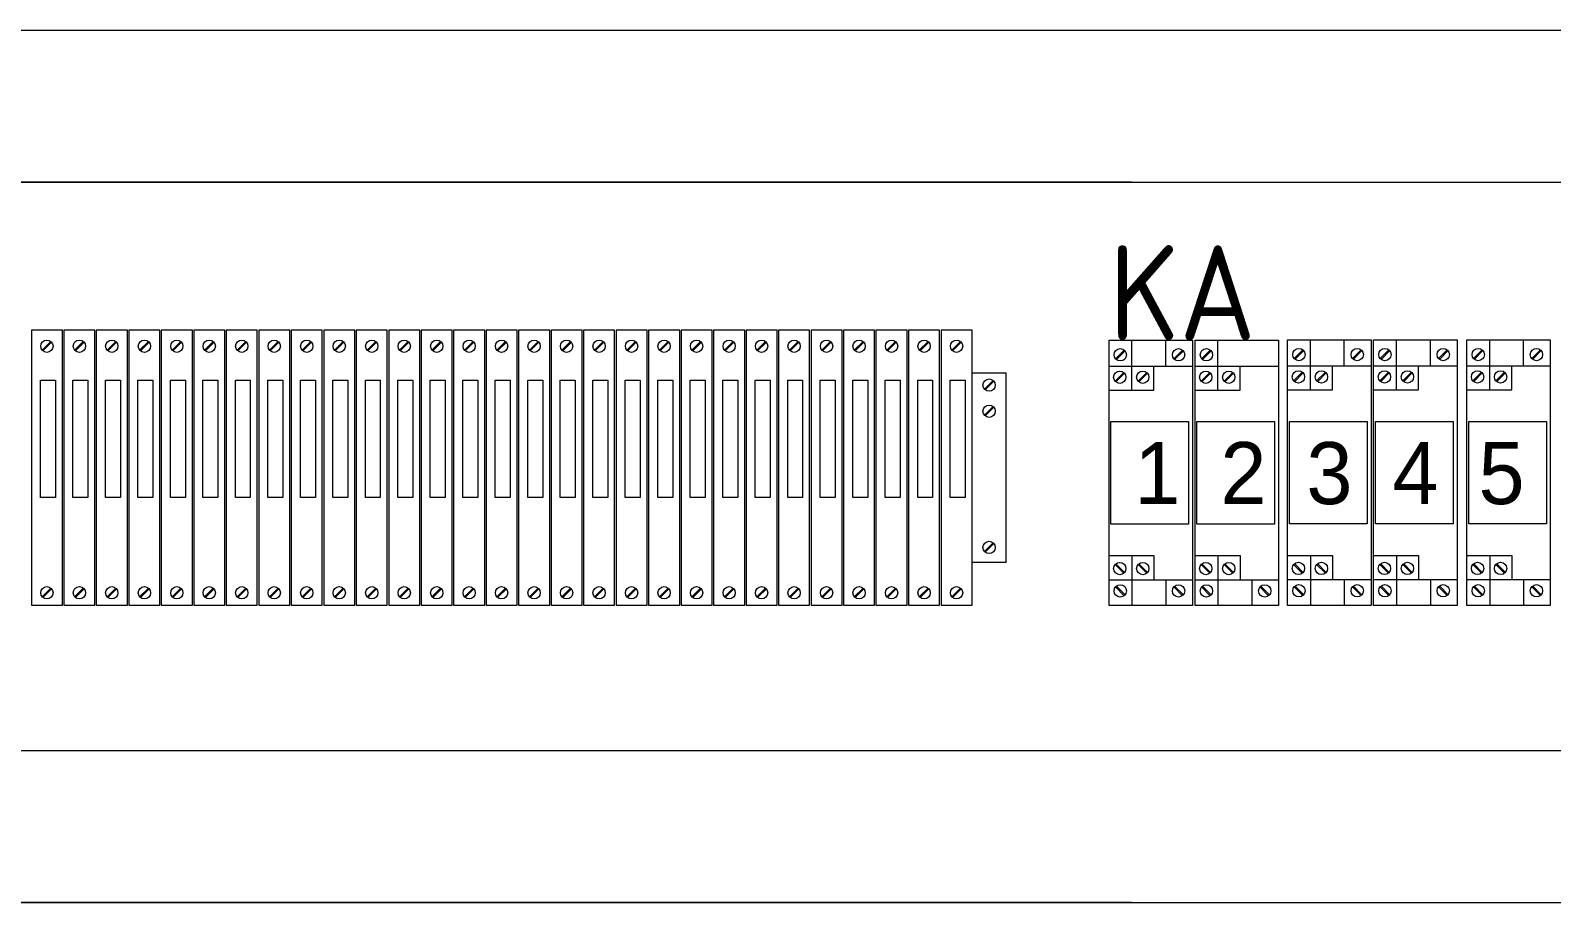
# Model space of a CAD drawing. Header units: millimetres. Extents: x 32721 to 72822, y 57624 to 123188.
# Drawn here: x 38043.4 to 38246.3, y 61797.2 to 61913.5 of the extents above; entities that cross this region are included whole.
import ezdxf

# ---------------------------------------------------------------- set-up
doc = ezdxf.new("R2010")
doc.units = ezdxf.units.MM
doc.header["$LTSCALE"] = 10
doc.layers.add('1轮廓实线层', color=7, linetype='Continuous', lineweight=18)
doc.layers.add('6文字层', color=3, linetype='Continuous', lineweight=18)
doc.styles.get("Standard").update_dxf_attribs({"font": 'isocp.shx', "width": 0.707, "bigfont": 'hztxt.shx'})
doc.styles.add('样式 1', font='SIMYOU.TTF', dxfattribs={"width": 0.75})

msp = doc.modelspace()

# ---------------------------------------------------------------- linework, layer by layer
at = {"layer": '1轮廓实线层'}
for p, q in [((38190.29, 61913.47), (37814.55, 61913.47)), ((38392.95, 61913.47), (37814.56, 61913.47)), ((38190.29, 61893.25), (37814.55, 61893.25)), ((37814.55, 61893.25), (38392.96, 61893.25)), ((38190.29, 61817.44), (37814.55, 61817.44)), ((38392.96, 61817.44), (37814.55, 61817.44)), ((38190.29, 61797.22), (37814.55, 61797.22)), ((37814.55, 61797.22), (38392.96, 61797.22))]:
    msp.add_line(p, q, dxfattribs=at)
at = {"layer": '1轮廓实线层', "lineweight": 13}
for p, q in [((38047.71, 61873.51), (38043.57, 61873.51)), ((38043.57, 61873.51), (38043.57, 61836.87)), ((38047.71, 61836.87), (38047.71, 61873.51)), ((38052.04, 61873.51), (38047.9, 61873.51)), ((38047.9, 61873.51), (38047.9, 61836.87)), ((38052.04, 61836.87), (38052.04, 61873.51)), ((38056.38, 61873.51), (38052.23, 61873.51)), ((38052.23, 61873.51), (38052.23, 61836.87)), ((38056.38, 61836.87), (38056.38, 61873.51)), ((38060.71, 61873.51), (38056.56, 61873.51)), ((38056.56, 61873.51), (38056.56, 61836.87)), ((38060.71, 61836.87), (38060.71, 61873.51)), ((38065.04, 61873.51), (38060.9, 61873.51)), ((38060.9, 61873.51), (38060.9, 61836.87)), ((38065.04, 61836.87), (38065.04, 61873.51)), ((38069.37, 61873.51), (38065.23, 61873.51)), ((38065.23, 61873.51), (38065.23, 61836.87)), ((38069.37, 61836.87), (38069.37, 61873.51)), ((38073.7, 61873.51), (38069.56, 61873.51)), ((38069.56, 61873.51), (38069.56, 61836.87)), ((38073.7, 61836.87), (38073.7, 61873.51)), ((38078.03, 61873.51), (38073.89, 61873.51)), ((38073.89, 61873.51), (38073.89, 61836.87)), ((38078.03, 61836.87), (38078.03, 61873.51)), ((38082.37, 61873.51), (38078.22, 61873.51)), ((38078.22, 61873.51), (38078.22, 61836.87)), ((38082.37, 61836.87), (38082.37, 61873.51)), ((38086.7, 61873.51), (38082.55, 61873.51)), ((38082.55, 61873.51), (38082.55, 61836.87)), ((38086.7, 61836.87), (38086.7, 61873.51)), ((38091.03, 61873.51), (38086.88, 61873.51)), ((38086.88, 61873.51), (38086.88, 61836.87)), ((38091.03, 61836.87), (38091.03, 61873.51)), ((38095.36, 61873.51), (38091.22, 61873.51)), ((38091.22, 61873.51), (38091.22, 61836.87)), ((38095.36, 61836.87), (38095.36, 61873.51)), ((38099.69, 61873.51), (38095.55, 61873.51)), ((38095.55, 61873.51), (38095.55, 61836.87)), ((38099.69, 61836.87), (38099.69, 61873.51)), ((38104.02, 61873.51), (38099.88, 61873.51)), ((38099.88, 61873.51), (38099.88, 61836.87)), ((38104.02, 61836.87), (38104.02, 61873.51)), ((38108.36, 61873.51), (38104.21, 61873.51)), ((38104.21, 61873.51), (38104.21, 61836.87)), ((38108.36, 61836.87), (38108.36, 61873.51)), ((38112.69, 61873.51), (38108.54, 61873.51)), ((38108.54, 61873.51), (38108.54, 61836.87)), ((38112.69, 61836.87), (38112.69, 61873.51)), ((38117.02, 61873.51), (38112.87, 61873.51)), ((38112.87, 61873.51), (38112.87, 61836.87)), ((38117.02, 61836.87), (38117.02, 61873.51)), ((38121.35, 61873.51), (38117.21, 61873.51)), ((38117.21, 61873.51), (38117.21, 61836.87)), ((38121.35, 61836.87), (38121.35, 61873.51)), ((38125.68, 61873.51), (38121.54, 61873.51)), ((38121.54, 61873.51), (38121.54, 61836.87)), ((38125.68, 61836.87), (38125.68, 61873.51)), ((38130.03, 61873.51), (38125.88, 61873.51)), ((38125.88, 61873.51), (38125.88, 61836.87)), ((38130.03, 61836.87), (38130.03, 61873.51)), ((38134.36, 61873.51), (38130.21, 61873.51)), ((38130.21, 61873.51), (38130.21, 61836.87)), ((38134.36, 61836.87), (38134.36, 61873.51)), ((38138.69, 61873.51), (38134.54, 61873.51)), ((38134.54, 61873.51), (38134.54, 61836.87)), ((38138.69, 61836.87), (38138.69, 61873.51)), ((38143.02, 61873.51), (38138.88, 61873.51)), ((38138.88, 61873.51), (38138.88, 61836.87)), ((38143.02, 61836.87), (38143.02, 61873.51)), ((38147.35, 61873.51), (38143.21, 61873.51)), ((38143.21, 61873.51), (38143.21, 61836.87)), ((38147.35, 61836.87), (38147.35, 61873.51)), ((38151.68, 61873.51), (38147.54, 61873.51)), ((38147.54, 61873.51), (38147.54, 61836.87)), ((38151.68, 61836.87), (38151.68, 61873.51)), ((38156.02, 61873.51), (38151.87, 61873.51)), ((38151.87, 61873.51), (38151.87, 61836.87)), ((38156.02, 61836.87), (38156.02, 61873.51)), ((38160.35, 61873.51), (38156.2, 61873.51)), ((38156.2, 61873.51), (38156.2, 61836.87)), ((38160.35, 61836.87), (38160.35, 61873.51)), ((38164.68, 61873.51), (38160.53, 61873.51)), ((38160.53, 61873.51), (38160.53, 61836.87)), ((38164.68, 61836.87), (38164.68, 61873.51)), ((38169.01, 61873.51), (38164.87, 61873.51)), ((38164.87, 61873.51), (38164.87, 61836.87)), ((38169.01, 61836.87), (38169.01, 61873.51)), ((38187.27, 61872.19), (38198.39, 61872.19)), ((38187.27, 61836.81), (38187.27, 61872.19)), ((38190.32, 61869.31), (38190.32, 61872.19)), ((38194.83, 61868.73), (38194.83, 61872.19)), ((38198.39, 61872.19), (38198.39, 61836.81)), ((38198.75, 61872.19), (38209.86, 61872.19)), ((38198.75, 61836.81), (38198.75, 61872.19)), ((38201.8, 61869.31), (38201.8, 61872.19)), ((38209.86, 61872.19), (38209.86, 61836.81)), ((38211.09, 61872.22), (38222.21, 61872.22)), ((38211.09, 61836.84), (38211.09, 61872.22)), ((38214.14, 61869.34), (38214.14, 61872.22)), ((38218.65, 61868.76), (38218.65, 61872.22)), ((38222.21, 61872.22), (38222.21, 61836.84)), ((38222.56, 61872.22), (38233.68, 61872.22)), ((38222.56, 61836.84), (38222.56, 61872.22)), ((38225.61, 61869.34), (38225.61, 61872.22)), ((38230.12, 61868.76), (38230.12, 61872.22)), ((38233.68, 61872.22), (38233.68, 61836.84)), ((38234.99, 61872.22), (38246.11, 61872.22)), ((38234.99, 61836.84), (38234.99, 61872.22)), ((38238.04, 61869.34), (38238.04, 61872.22)), ((38242.54, 61868.76), (38242.54, 61872.22)), ((38246.11, 61872.22), (38246.11, 61836.84)), ((38045.01, 61870.85), (38046.17, 61872.01)), ((38045.11, 61870.75), (38046.27, 61871.91)), ((38049.34, 61870.85), (38050.5, 61872.01)), ((38049.44, 61870.75), (38050.6, 61871.91)), ((38053.67, 61870.85), (38054.83, 61872.01)), ((38053.77, 61870.75), (38054.94, 61871.91)), ((38058, 61870.85), (38059.17, 61872.01)), ((38058.11, 61870.75), (38059.27, 61871.91)), ((38062.34, 61870.85), (38063.5, 61872.01)), ((38062.44, 61870.75), (38063.6, 61871.91)), ((38066.67, 61870.85), (38067.83, 61872.01)), ((38066.77, 61870.75), (38067.93, 61871.91)), ((38071, 61870.85), (38072.16, 61872.01)), ((38071.1, 61870.75), (38072.26, 61871.91)), ((38075.33, 61870.85), (38076.49, 61872.01)), ((38075.43, 61870.75), (38076.59, 61871.91)), ((38079.66, 61870.85), (38080.82, 61872.01)), ((38079.76, 61870.75), (38080.93, 61871.91)), ((38083.99, 61870.85), (38085.16, 61872.01)), ((38084.1, 61870.75), (38085.26, 61871.91)), ((38088.33, 61870.85), (38089.49, 61872.01)), ((38088.43, 61870.75), (38089.59, 61871.91)), ((38092.66, 61870.85), (38093.82, 61872.01)), ((38092.76, 61870.75), (38093.92, 61871.91)), ((38096.99, 61870.85), (38098.15, 61872.01)), ((38097.09, 61870.75), (38098.25, 61871.91)), ((38101.32, 61870.85), (38102.48, 61872.01)), ((38101.42, 61870.75), (38102.58, 61871.91)), ((38105.65, 61870.85), (38106.81, 61872.01)), ((38105.75, 61870.75), (38106.92, 61871.91)), ((38109.98, 61870.85), (38111.15, 61872.01)), ((38110.09, 61870.75), (38111.25, 61871.91)), ((38114.32, 61870.85), (38115.48, 61872.01)), ((38114.42, 61870.75), (38115.58, 61871.91)), ((38118.65, 61870.85), (38119.81, 61872.01)), ((38118.75, 61870.75), (38119.91, 61871.91)), ((38122.98, 61870.85), (38124.14, 61872.01)), ((38123.08, 61870.75), (38124.24, 61871.91)), ((38127.32, 61870.85), (38128.48, 61872.01)), ((38127.42, 61870.75), (38128.59, 61871.91)), ((38131.65, 61870.85), (38132.81, 61872.01)), ((38131.76, 61870.75), (38132.92, 61871.91)), ((38135.98, 61870.85), (38137.15, 61872.01)), ((38136.09, 61870.75), (38137.25, 61871.91)), ((38140.32, 61870.85), (38141.48, 61872.01)), ((38140.42, 61870.75), (38141.58, 61871.91)), ((38144.65, 61870.85), (38145.81, 61872.01)), ((38144.75, 61870.75), (38145.91, 61871.91)), ((38148.98, 61870.85), (38150.14, 61872.01)), ((38149.08, 61870.75), (38150.24, 61871.91)), ((38153.31, 61870.85), (38154.47, 61872.01)), ((38153.41, 61870.75), (38154.57, 61871.91)), ((38157.64, 61870.85), (38158.8, 61872.01)), ((38157.74, 61870.75), (38158.91, 61871.91)), ((38161.97, 61870.85), (38163.14, 61872.01)), ((38162.08, 61870.75), (38163.24, 61871.91)), ((38166.31, 61870.85), (38167.47, 61872.01)), ((38166.41, 61870.75), (38167.57, 61871.91)), ((38188.15, 61869.71), (38189.31, 61870.87)), ((38188.25, 61869.6), (38189.41, 61870.77)), ((38195.92, 61869.71), (38197.08, 61870.87)), ((38196.02, 61869.6), (38197.19, 61870.77)), ((38199.62, 61869.71), (38200.78, 61870.87)), ((38199.72, 61869.6), (38200.89, 61870.77)), ((38211.97, 61869.73), (38213.13, 61870.9)), ((38212.07, 61869.63), (38213.23, 61870.79)), ((38219.74, 61869.73), (38220.9, 61870.9)), ((38219.84, 61869.63), (38221, 61870.79)), ((38223.44, 61869.73), (38224.6, 61870.9)), ((38223.54, 61869.63), (38224.7, 61870.79)), ((38231.21, 61869.73), (38232.37, 61870.9)), ((38231.32, 61869.63), (38232.48, 61870.79)), ((38235.87, 61869.73), (38237.03, 61870.9)), ((38235.97, 61869.63), (38237.13, 61870.79)), ((38243.64, 61869.73), (38244.8, 61870.9)), ((38243.74, 61869.63), (38244.9, 61870.79)), ((38187.27, 61868.73), (38198.39, 61868.73)), ((38190.32, 61865.53), (38190.32, 61869.31)), ((38193.27, 61865.53), (38193.27, 61868.73)), ((38198.75, 61868.73), (38209.86, 61868.73)), ((38201.8, 61865.53), (38201.8, 61869.31)), ((38204.75, 61865.53), (38204.75, 61868.73)), ((38211.09, 61868.76), (38222.21, 61868.76)), ((38214.14, 61865.55), (38214.14, 61869.34)), ((38217.09, 61865.55), (38217.09, 61868.76)), ((38222.56, 61868.76), (38233.68, 61868.76)), ((38225.61, 61865.55), (38225.61, 61869.34)), ((38228.56, 61865.55), (38228.56, 61868.76)), ((38234.99, 61868.76), (38246.11, 61868.76)), ((38238.04, 61865.55), (38238.04, 61869.34)), ((38240.99, 61865.55), (38240.99, 61868.76)), ((38169.01, 61867.82), (38173.56, 61867.82)), ((38169.01, 61842.55), (38169.01, 61867.82)), ((38170.65, 61865.67), (38171.81, 61866.83)), ((38170.75, 61865.56), (38171.92, 61866.73)), ((38173.56, 61842.55), (38173.56, 61867.82)), ((38188.07, 61866.72), (38189.24, 61867.89)), ((38188.18, 61866.62), (38189.34, 61867.78)), ((38191.14, 61866.72), (38192.3, 61867.89)), ((38191.24, 61866.62), (38192.4, 61867.78)), ((38199.55, 61866.72), (38200.71, 61867.89)), ((38199.65, 61866.62), (38200.81, 61867.78)), ((38202.61, 61866.72), (38203.77, 61867.89)), ((38202.71, 61866.62), (38203.87, 61867.78)), ((38211.89, 61866.75), (38213.05, 61867.91)), ((38211.99, 61866.65), (38213.16, 61867.81)), ((38214.96, 61866.75), (38216.12, 61867.91)), ((38215.06, 61866.65), (38216.22, 61867.81)), ((38223.37, 61866.75), (38224.53, 61867.91)), ((38223.47, 61866.65), (38224.63, 61867.81)), ((38226.43, 61866.75), (38227.59, 61867.91)), ((38226.53, 61866.65), (38227.69, 61867.81)), ((38235.79, 61866.75), (38236.95, 61867.91)), ((38235.89, 61866.65), (38237.05, 61867.81)), ((38238.85, 61866.75), (38240.02, 61867.91)), ((38238.96, 61866.65), (38240.12, 61867.81)), ((38187.27, 61865.53), (38193.27, 61865.53)), ((38198.75, 61865.53), (38204.75, 61865.53)), ((38211.09, 61865.55), (38217.09, 61865.55)), ((38222.56, 61865.55), (38228.56, 61865.55)), ((38234.99, 61865.55), (38240.99, 61865.55)), ((38170.65, 61862.19), (38171.81, 61863.35)), ((38170.75, 61862.09), (38171.92, 61863.25)), ((38170.65, 61844.03), (38171.81, 61845.19)), ((38170.75, 61843.92), (38171.92, 61845.09)), ((38173.56, 61842.55), (38169.01, 61842.55)), ((38187.27, 61843.47), (38193.27, 61843.47)), ((38188.07, 61842.27), (38189.24, 61841.11)), ((38188.18, 61842.37), (38189.34, 61841.21)), ((38190.32, 61843.47), (38190.32, 61839.68)), ((38191.14, 61842.27), (38192.3, 61841.11)), ((38191.24, 61842.37), (38192.4, 61841.21)), ((38193.27, 61843.47), (38193.27, 61840.26)), ((38198.75, 61843.47), (38204.75, 61843.47)), ((38199.55, 61842.27), (38200.71, 61841.11)), ((38199.65, 61842.37), (38200.81, 61841.21)), ((38201.8, 61843.47), (38201.8, 61839.68)), ((38202.61, 61842.27), (38203.77, 61841.11)), ((38202.71, 61842.37), (38203.87, 61841.21)), ((38204.75, 61843.47), (38204.75, 61840.26)), ((38211.09, 61843.5), (38217.09, 61843.5)), ((38211.89, 61842.3), (38213.05, 61841.14)), ((38211.99, 61842.4), (38213.16, 61841.24)), ((38214.14, 61843.5), (38214.14, 61839.71)), ((38214.96, 61842.3), (38216.12, 61841.14)), ((38215.06, 61842.4), (38216.22, 61841.24)), ((38217.09, 61843.5), (38217.09, 61840.29)), ((38222.56, 61843.5), (38228.56, 61843.5)), ((38223.37, 61842.3), (38224.53, 61841.14)), ((38223.47, 61842.4), (38224.63, 61841.24)), ((38225.61, 61843.5), (38225.61, 61839.71)), ((38226.43, 61842.3), (38227.59, 61841.14)), ((38226.53, 61842.4), (38227.69, 61841.24)), ((38228.56, 61843.5), (38228.56, 61840.29)), ((38234.99, 61843.5), (38240.99, 61843.5)), ((38235.79, 61842.3), (38236.95, 61841.14)), ((38235.89, 61842.4), (38237.05, 61841.24)), ((38238.04, 61843.5), (38238.04, 61839.71)), ((38238.85, 61842.3), (38240.02, 61841.14)), ((38238.96, 61842.4), (38240.12, 61841.24)), ((38240.99, 61843.5), (38240.99, 61840.29)), ((38187.27, 61840.26), (38198.39, 61840.26)), ((38194.83, 61840.26), (38194.83, 61836.81)), ((38198.75, 61840.26), (38209.86, 61840.26)), ((38206.3, 61840.26), (38206.3, 61836.81)), ((38211.09, 61840.29), (38222.21, 61840.29)), ((38214.14, 61839.71), (38214.14, 61836.84)), ((38218.65, 61840.29), (38218.65, 61836.84)), ((38222.56, 61840.29), (38233.68, 61840.29)), ((38225.61, 61839.71), (38225.61, 61836.84)), ((38230.12, 61840.29), (38230.12, 61836.84)), ((38234.99, 61840.29), (38246.11, 61840.29)), ((38238.04, 61839.71), (38238.04, 61836.84)), ((38242.54, 61840.29), (38242.54, 61836.84)), ((38045.01, 61837.98), (38046.17, 61839.14)), ((38045.11, 61837.88), (38046.27, 61839.04)), ((38049.34, 61837.98), (38050.5, 61839.14)), ((38049.44, 61837.88), (38050.6, 61839.04)), ((38053.67, 61837.98), (38054.83, 61839.14)), ((38053.77, 61837.88), (38054.94, 61839.04)), ((38058, 61837.98), (38059.17, 61839.14)), ((38058.11, 61837.88), (38059.27, 61839.04)), ((38062.34, 61837.98), (38063.5, 61839.14)), ((38062.44, 61837.88), (38063.6, 61839.04)), ((38066.67, 61837.98), (38067.83, 61839.14)), ((38066.77, 61837.88), (38067.93, 61839.04)), ((38071, 61837.98), (38072.16, 61839.14)), ((38071.1, 61837.88), (38072.26, 61839.04)), ((38075.33, 61837.98), (38076.49, 61839.14)), ((38075.43, 61837.88), (38076.59, 61839.04)), ((38079.66, 61837.98), (38080.82, 61839.14)), ((38079.76, 61837.88), (38080.93, 61839.04)), ((38083.99, 61837.98), (38085.16, 61839.14)), ((38084.1, 61837.88), (38085.26, 61839.04)), ((38088.33, 61837.98), (38089.49, 61839.14)), ((38088.43, 61837.88), (38089.59, 61839.04)), ((38092.66, 61837.98), (38093.82, 61839.14)), ((38092.76, 61837.88), (38093.92, 61839.04)), ((38096.99, 61837.98), (38098.15, 61839.14)), ((38097.09, 61837.88), (38098.25, 61839.04)), ((38101.32, 61837.98), (38102.48, 61839.14)), ((38101.42, 61837.88), (38102.58, 61839.04)), ((38105.65, 61837.98), (38106.81, 61839.14)), ((38105.75, 61837.88), (38106.92, 61839.04)), ((38109.98, 61837.98), (38111.15, 61839.14)), ((38110.09, 61837.88), (38111.25, 61839.04)), ((38114.32, 61837.98), (38115.48, 61839.14)), ((38114.42, 61837.88), (38115.58, 61839.04)), ((38118.65, 61837.98), (38119.81, 61839.14)), ((38118.75, 61837.88), (38119.91, 61839.04)), ((38122.98, 61837.98), (38124.14, 61839.14)), ((38123.08, 61837.88), (38124.24, 61839.04)), ((38127.32, 61837.98), (38128.48, 61839.14)), ((38127.42, 61837.88), (38128.59, 61839.04)), ((38131.65, 61837.98), (38132.81, 61839.14)), ((38131.76, 61837.88), (38132.92, 61839.04)), ((38135.98, 61837.98), (38137.15, 61839.14)), ((38136.09, 61837.88), (38137.25, 61839.04)), ((38140.32, 61837.98), (38141.48, 61839.14)), ((38140.42, 61837.88), (38141.58, 61839.04)), ((38144.65, 61837.98), (38145.81, 61839.14)), ((38144.75, 61837.88), (38145.91, 61839.04)), ((38148.98, 61837.98), (38150.14, 61839.14)), ((38149.08, 61837.88), (38150.24, 61839.04)), ((38153.31, 61837.98), (38154.47, 61839.14)), ((38153.41, 61837.88), (38154.57, 61839.04)), ((38157.64, 61837.98), (38158.8, 61839.14)), ((38157.74, 61837.88), (38158.91, 61839.04)), ((38161.97, 61837.98), (38163.14, 61839.14)), ((38162.08, 61837.88), (38163.24, 61839.04)), ((38166.31, 61837.98), (38167.47, 61839.14)), ((38166.41, 61837.88), (38167.57, 61839.04)), ((38188.15, 61839.29), (38189.31, 61838.13)), ((38188.25, 61839.39), (38189.41, 61838.23)), ((38190.32, 61839.68), (38190.32, 61836.81)), ((38195.92, 61839.29), (38197.08, 61838.13)), ((38196.02, 61839.39), (38197.19, 61838.23)), ((38199.62, 61839.29), (38200.78, 61838.13)), ((38199.72, 61839.39), (38200.89, 61838.23)), ((38201.8, 61839.68), (38201.8, 61836.81)), ((38207.4, 61839.29), (38208.56, 61838.13)), ((38207.5, 61839.39), (38208.66, 61838.23)), ((38211.97, 61839.32), (38213.13, 61838.16)), ((38212.07, 61839.42), (38213.23, 61838.26)), ((38219.74, 61839.32), (38220.9, 61838.16)), ((38219.84, 61839.42), (38221, 61838.26)), ((38223.44, 61839.32), (38224.6, 61838.16)), ((38223.54, 61839.42), (38224.7, 61838.26)), ((38231.21, 61839.32), (38232.37, 61838.16)), ((38231.32, 61839.42), (38232.48, 61838.26)), ((38235.87, 61839.32), (38237.03, 61838.16)), ((38235.97, 61839.42), (38237.13, 61838.26)), ((38243.64, 61839.32), (38244.8, 61838.16)), ((38243.74, 61839.42), (38244.9, 61838.26)), ((38043.57, 61836.87), (38047.71, 61836.87)), ((38047.9, 61836.87), (38052.04, 61836.87)), ((38052.23, 61836.87), (38056.38, 61836.87)), ((38056.56, 61836.87), (38060.71, 61836.87)), ((38060.9, 61836.87), (38065.04, 61836.87)), ((38065.23, 61836.87), (38069.37, 61836.87)), ((38069.56, 61836.87), (38073.7, 61836.87)), ((38073.89, 61836.87), (38078.03, 61836.87)), ((38078.22, 61836.87), (38082.37, 61836.87)), ((38082.55, 61836.87), (38086.7, 61836.87)), ((38086.88, 61836.87), (38091.03, 61836.87)), ((38091.22, 61836.87), (38095.36, 61836.87)), ((38095.55, 61836.87), (38099.69, 61836.87)), ((38099.88, 61836.87), (38104.02, 61836.87)), ((38104.21, 61836.87), (38108.36, 61836.87)), ((38108.54, 61836.87), (38112.69, 61836.87)), ((38112.87, 61836.87), (38117.02, 61836.87)), ((38117.21, 61836.87), (38121.35, 61836.87)), ((38121.54, 61836.87), (38125.68, 61836.87)), ((38125.88, 61836.87), (38130.03, 61836.87)), ((38130.21, 61836.87), (38134.36, 61836.87)), ((38134.54, 61836.87), (38138.69, 61836.87)), ((38138.88, 61836.87), (38143.02, 61836.87)), ((38143.21, 61836.87), (38147.35, 61836.87)), ((38147.54, 61836.87), (38151.68, 61836.87)), ((38151.87, 61836.87), (38156.02, 61836.87)), ((38156.2, 61836.87), (38160.35, 61836.87)), ((38160.53, 61836.87), (38164.68, 61836.87)), ((38164.87, 61836.87), (38169.01, 61836.87)), ((38198.39, 61836.81), (38187.27, 61836.81)), ((38209.86, 61836.81), (38198.75, 61836.81)), ((38222.21, 61836.84), (38211.09, 61836.84)), ((38233.68, 61836.84), (38222.56, 61836.84)), ((38246.11, 61836.84), (38234.99, 61836.84))]:
    msp.add_line(p, q, dxfattribs=at)
for points in [[(38044.79, 61866.86), (38046.78, 61866.86), (38046.78, 61851.22), (38044.79, 61851.22)], [(38049.12, 61866.86), (38051.12, 61866.86), (38051.12, 61851.22), (38049.12, 61851.22)], [(38053.45, 61866.86), (38055.45, 61866.86), (38055.45, 61851.22), (38053.45, 61851.22)], [(38057.79, 61866.86), (38059.78, 61866.86), (38059.78, 61851.22), (38057.79, 61851.22)], [(38062.12, 61866.86), (38064.11, 61866.86), (38064.11, 61851.22), (38062.12, 61851.22)], [(38066.45, 61866.86), (38068.44, 61866.86), (38068.44, 61851.22), (38066.45, 61851.22)], [(38070.78, 61866.86), (38072.77, 61866.86), (38072.77, 61851.22), (38070.78, 61851.22)], [(38075.11, 61866.86), (38077.11, 61866.86), (38077.11, 61851.22), (38075.11, 61851.22)], [(38079.44, 61866.86), (38081.44, 61866.86), (38081.44, 61851.22), (38079.44, 61851.22)], [(38083.78, 61866.86), (38085.77, 61866.86), (38085.77, 61851.22), (38083.78, 61851.22)], [(38088.11, 61866.86), (38090.1, 61866.86), (38090.1, 61851.22), (38088.11, 61851.22)], [(38092.44, 61866.86), (38094.43, 61866.86), (38094.43, 61851.22), (38092.44, 61851.22)], [(38096.77, 61866.86), (38098.76, 61866.86), (38098.76, 61851.22), (38096.77, 61851.22)], [(38101.1, 61866.86), (38103.1, 61866.86), (38103.1, 61851.22), (38101.1, 61851.22)], [(38105.43, 61866.86), (38107.43, 61866.86), (38107.43, 61851.22), (38105.43, 61851.22)], [(38109.77, 61866.86), (38111.76, 61866.86), (38111.76, 61851.22), (38109.77, 61851.22)], [(38114.1, 61866.86), (38116.09, 61866.86), (38116.09, 61851.22), (38114.1, 61851.22)], [(38118.43, 61866.86), (38120.42, 61866.86), (38120.42, 61851.22), (38118.43, 61851.22)], [(38122.76, 61866.86), (38124.75, 61866.86), (38124.75, 61851.22), (38122.76, 61851.22)], [(38127.1, 61866.86), (38129.1, 61866.86), (38129.1, 61851.22), (38127.1, 61851.22)], [(38131.44, 61866.86), (38133.43, 61866.86), (38133.43, 61851.22), (38131.44, 61851.22)], [(38135.77, 61866.86), (38137.76, 61866.86), (38137.76, 61851.22), (38135.77, 61851.22)], [(38140.1, 61866.86), (38142.09, 61866.86), (38142.09, 61851.22), (38140.1, 61851.22)], [(38144.43, 61866.86), (38146.42, 61866.86), (38146.42, 61851.22), (38144.43, 61851.22)], [(38148.76, 61866.86), (38150.76, 61866.86), (38150.76, 61851.22), (38148.76, 61851.22)], [(38153.09, 61866.86), (38155.09, 61866.86), (38155.09, 61851.22), (38153.09, 61851.22)], [(38157.42, 61866.86), (38159.42, 61866.86), (38159.42, 61851.22), (38157.42, 61851.22)], [(38161.76, 61866.86), (38163.75, 61866.86), (38163.75, 61851.22), (38161.76, 61851.22)], [(38166.09, 61866.86), (38168.08, 61866.86), (38168.08, 61851.22), (38166.09, 61851.22)], [(38187.52, 61861.33), (38197.88, 61861.33), (38197.88, 61847.67), (38187.52, 61847.67)], [(38198.99, 61861.33), (38209.36, 61861.33), (38209.36, 61847.67), (38198.99, 61847.67)], [(38211.34, 61861.36), (38221.7, 61861.36), (38221.7, 61847.7), (38211.34, 61847.7)], [(38222.81, 61861.36), (38233.18, 61861.36), (38233.18, 61847.7), (38222.81, 61847.7)], [(38235.24, 61861.36), (38245.6, 61861.36), (38245.6, 61847.7), (38235.24, 61847.7)]]:
    msp.add_lwpolyline(points, close=True, dxfattribs=at)
for centre in [(38045.64, 61871.38), (38049.97, 61871.38), (38054.3, 61871.38), (38058.64, 61871.38), (38062.97, 61871.38), (38067.3, 61871.38), (38071.63, 61871.38), (38075.96, 61871.38), (38080.29, 61871.38), (38084.63, 61871.38), (38088.96, 61871.38), (38093.29, 61871.38), (38097.62, 61871.38), (38101.95, 61871.38), (38106.28, 61871.38), (38110.61, 61871.38), (38114.95, 61871.38), (38119.28, 61871.38), (38123.61, 61871.38), (38127.95, 61871.38), (38132.28, 61871.38), (38136.62, 61871.38), (38140.95, 61871.38), (38145.28, 61871.38), (38149.61, 61871.38), (38153.94, 61871.38), (38158.27, 61871.38), (38162.61, 61871.38), (38166.94, 61871.38), (38188.78, 61870.24), (38196.55, 61870.24), (38200.25, 61870.24), (38212.6, 61870.26), (38220.37, 61870.26), (38224.07, 61870.26), (38231.84, 61870.26), (38236.5, 61870.26), (38244.27, 61870.26), (38212.52, 61867.28), (38215.59, 61867.28), (38224, 61867.28), (38227.06, 61867.28), (38236.42, 61867.28), (38239.49, 61867.28), (38171.28, 61866.2), (38188.71, 61867.25), (38191.77, 61867.25), (38200.18, 61867.25), (38203.24, 61867.25), (38171.28, 61862.72), (38171.28, 61844.56), (38188.71, 61841.74), (38191.77, 61841.74), (38200.18, 61841.74), (38203.24, 61841.74), (38212.52, 61841.77), (38215.59, 61841.77), (38224, 61841.77), (38227.06, 61841.77), (38236.42, 61841.77), (38239.49, 61841.77), (38045.64, 61838.51), (38049.97, 61838.51), (38054.3, 61838.51), (38058.64, 61838.51), (38062.97, 61838.51), (38067.3, 61838.51), (38071.63, 61838.51), (38075.96, 61838.51), (38080.29, 61838.51), (38084.63, 61838.51), (38088.96, 61838.51), (38093.29, 61838.51), (38097.62, 61838.51), (38101.95, 61838.51), (38106.28, 61838.51), (38110.61, 61838.51), (38114.95, 61838.51), (38119.28, 61838.51), (38123.61, 61838.51), (38127.95, 61838.51), (38132.28, 61838.51), (38136.62, 61838.51), (38140.95, 61838.51), (38145.28, 61838.51), (38149.61, 61838.51), (38153.94, 61838.51), (38158.27, 61838.51), (38162.61, 61838.51), (38166.94, 61838.51), (38188.78, 61838.76), (38196.55, 61838.76), (38200.25, 61838.76), (38208.03, 61838.76), (38212.6, 61838.79), (38220.37, 61838.79), (38224.07, 61838.79), (38231.84, 61838.79), (38236.5, 61838.79), (38244.27, 61838.79)]:
    msp.add_circle(centre, 0.821, dxfattribs=at)

# ---------------------------------------------------------------- texts
at = {"layer": '6文字层'}
msp.add_text('KA', height=12.635, rotation=360, dxfattribs=at).set_placement((38187.27, 61872.19))
at = {"layer": '6文字层', "style": '样式 1'}
for s, p in [('1', (38190.64, 61850.33)), ('2', (38202.12, 61850.33)), ('3', (38213.59, 61850.33)), ('4', (38225.06, 61850.33)), ('5', (38236.54, 61850.33))]:
    msp.add_text(s, height=8.27, rotation=360, dxfattribs=at).set_placement(p)

doc.saveas('drawing.dxf')
